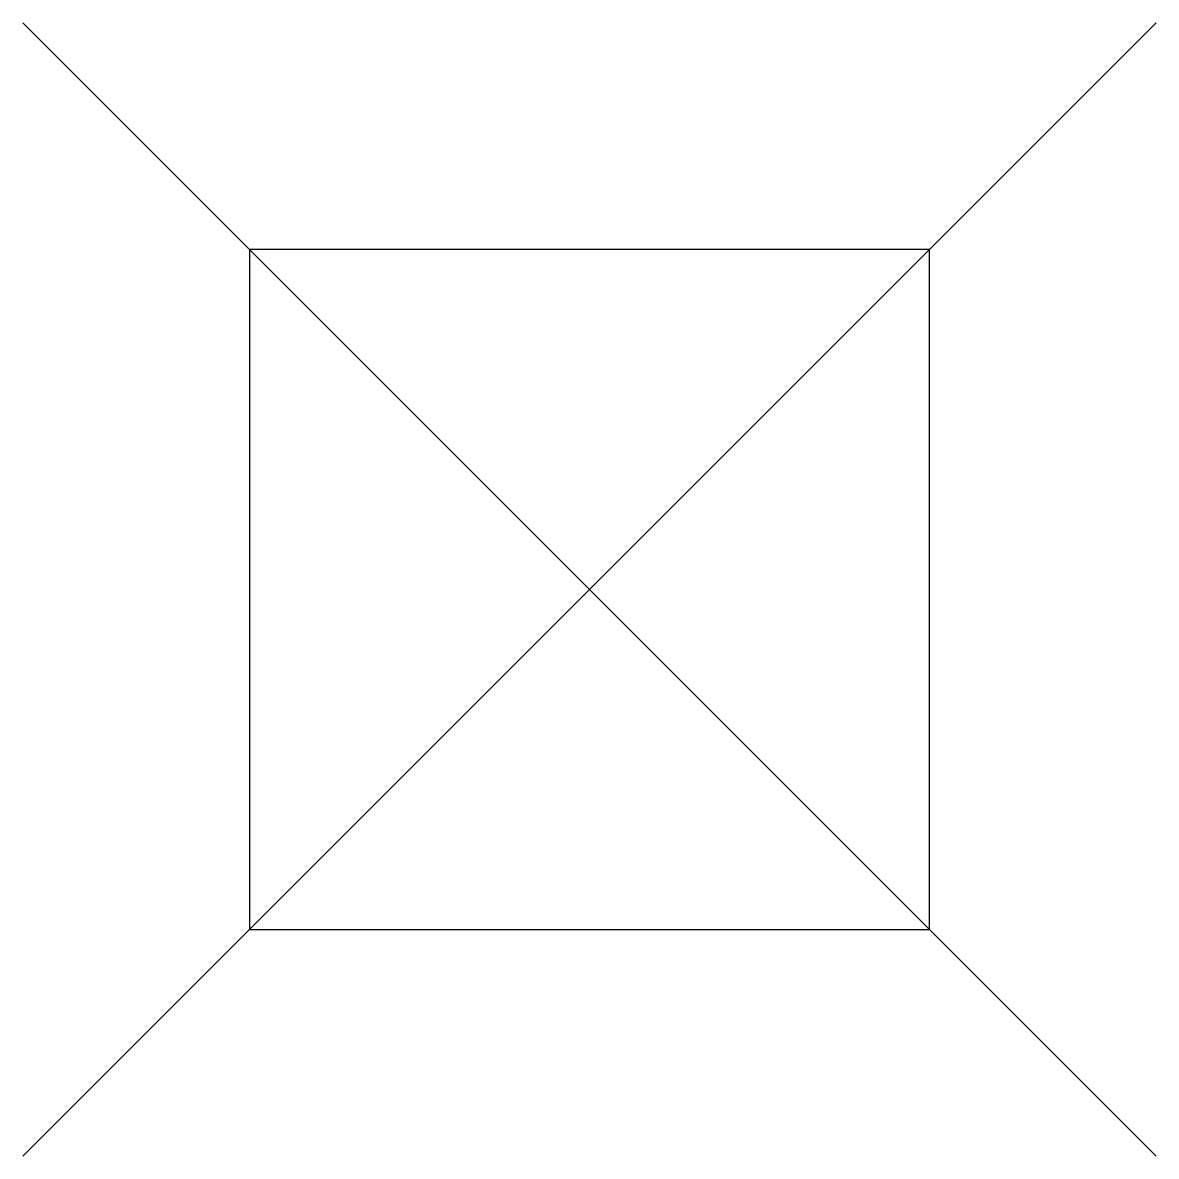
# Model space of a CAD drawing. Header units: metres. Extents: x -1.25 to 1.25, y -0.5 to 2.
import ezdxf

# ---------------------------------------------------------------- set-up
doc = ezdxf.new("R2010")
doc.units = ezdxf.units.M
doc.layers.get('0').update_dxf_attribs({"color": 150})

msp = doc.modelspace()

# ---------------------------------------------------------------- linework, layer by layer
for p, q in [((1.25, 2), (-1.25, -0.5)), ((-1.25, 2), (1.25, -0.5)), ((-0.75, 0), (0.75, 1.5)), ((0.75, 0), (-0.75, 1.5))]:
    msp.add_line(p, q)
msp.add_lwpolyline([(-0.75, 0), (0.75, 0), (0.75, 1.5), (-0.75, 1.5)], close=True)

doc.saveas('drawing.dxf')
